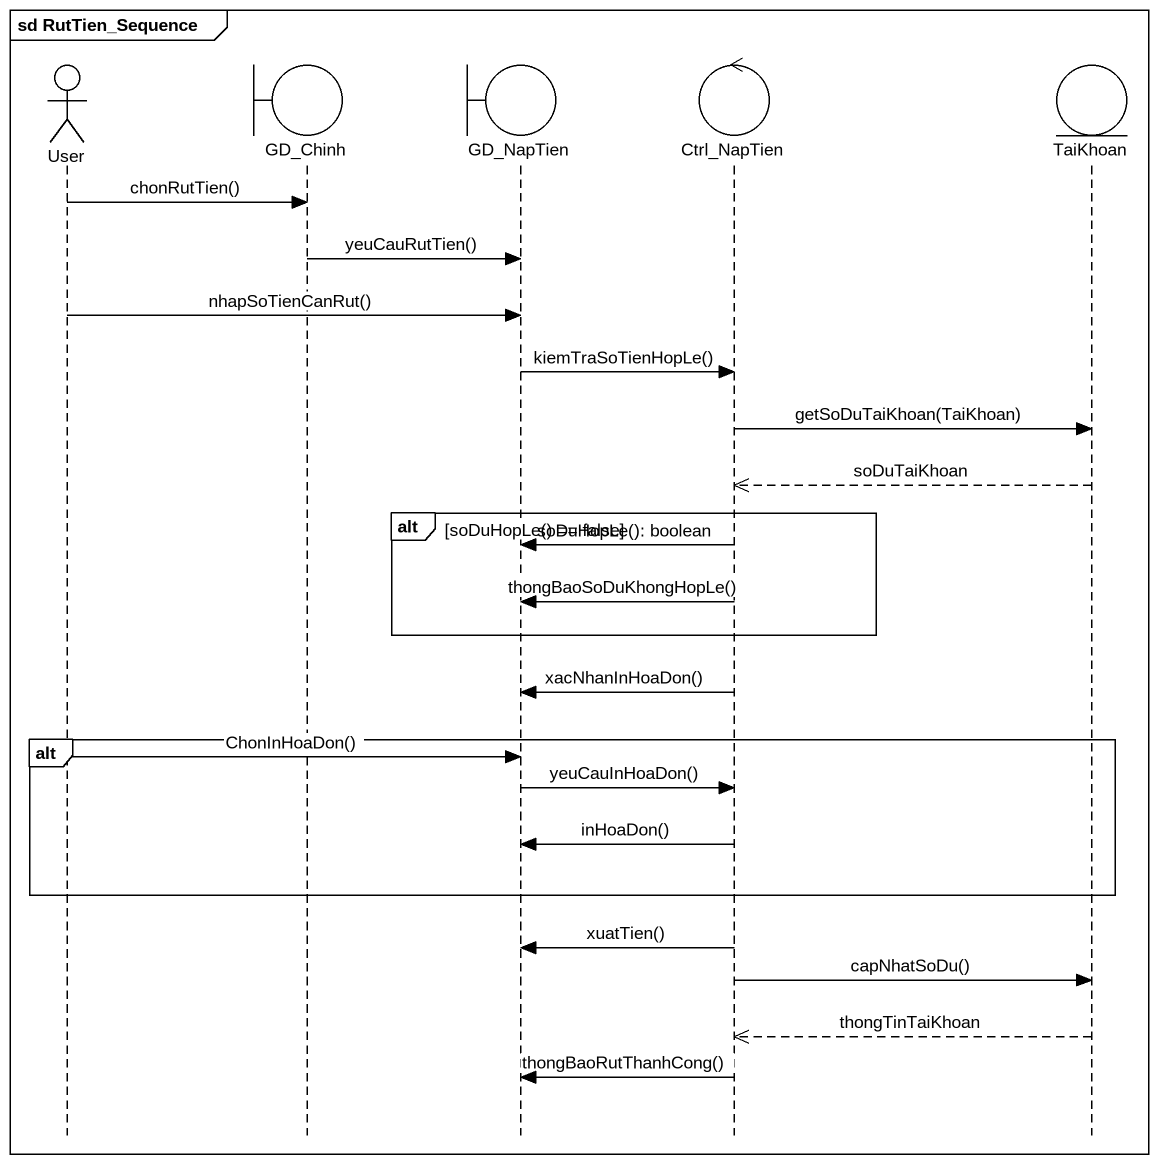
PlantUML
@startuml
mainframe sd RutTien_Sequence
hide footbox
actor User
boundary GD_Chinh
boundary GD_NapTien
control Ctrl_NapTien
entity TaiKhoan

User -> GD_Chinh : chonRutTien()
GD_Chinh -> GD_NapTien : yeuCauRutTien()
User -> GD_NapTien : nhapSoTienCanRut()
GD_NapTien -> Ctrl_NapTien : kiemTraSoTienHopLe()
Ctrl_NapTien -> TaiKhoan : getSoDuTaiKhoan(TaiKhoan)
TaiKhoan -->> Ctrl_NapTien : soDuTaiKhoan
alt soDuHopLe() == false
  Ctrl_NapTien -> GD_NapTien : soDuHopLe(): boolean
  Ctrl_NapTien -> GD_NapTien : thongBaoSoDuKhongHopLe()
end
Ctrl_NapTien -> GD_NapTien : xacNhanInHoaDon()
alt
  User -> GD_NapTien : ChonInHoaDon()
  GD_NapTien -> Ctrl_NapTien : yeuCauInHoaDon()
  Ctrl_NapTien -> GD_NapTien : inHoaDon()
end
Ctrl_NapTien -> GD_NapTien : xuatTien()
Ctrl_NapTien -> TaiKhoan : capNhatSoDu()
TaiKhoan -->> Ctrl_NapTien : thongTinTaiKhoan
Ctrl_NapTien -> GD_NapTien : thongBaoRutThanhCong()
@enduml
